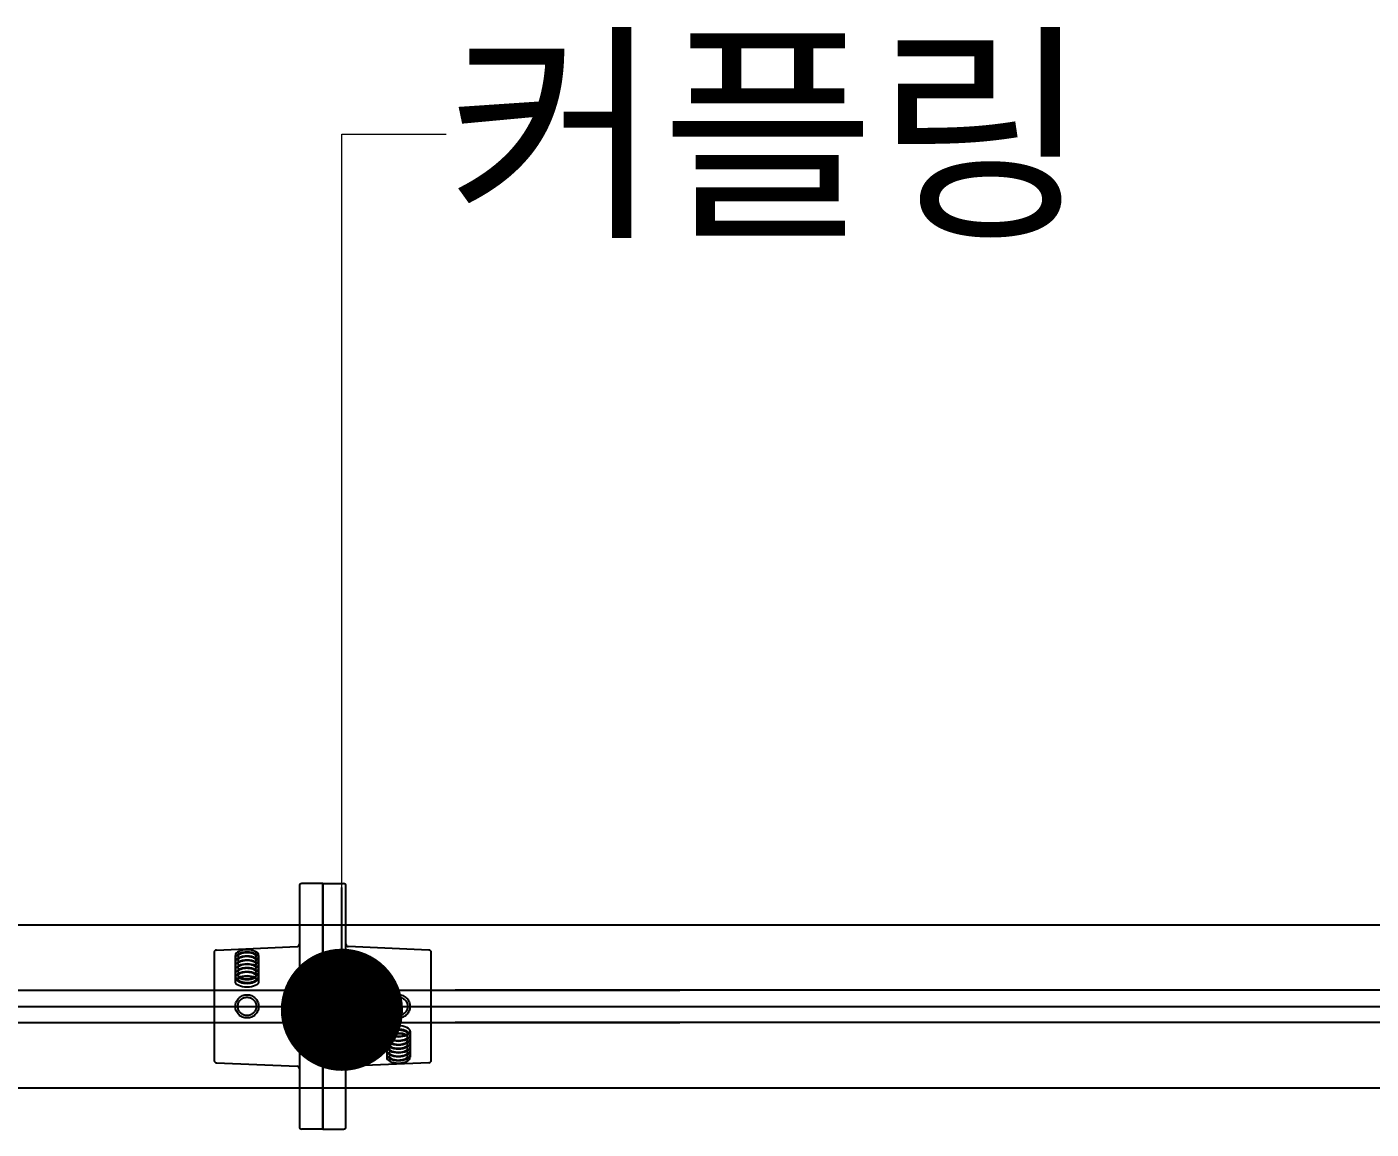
# Model space of a CAD drawing. Header units: millimetres. Extents: x 1448 to 104164, y -19509 to -89.
# Drawn here: x 55380 to 56205, y -3889 to -3212 of the extents above; entities that cross this region are included whole.
import ezdxf
from ezdxf.enums import TextEntityAlignment as Align

# ---------------------------------------------------------------- set-up
doc = ezdxf.new("R2010")
doc.units = ezdxf.units.MM
doc.header["$LTSCALE"] = 60
doc.header["$MEASUREMENT"] = 0
doc.linetypes.add('CEN', pattern=[62, 60, -1, 0, -1])
doc.linetypes.add('HIDDEN', pattern=[2, 1, -1])
doc.layers.get('0').update_dxf_attribs({"linetype": 'CONTINUOUS'})
for name, color, linetype in [('(주)하나기공-TEXT', 3, 'CONTINUOUS'), ('cen', 14, 'CONTINUOUS'), ('HID', 2, 'HIDDEN')]:
    doc.layers.add(name, color=color, linetype=linetype)
doc.styles.add('0T-OUT', font='H2GTRE.TTF')
doc.dimstyles.new('MAIN', dxfattribs={"dimtxt": 1.5, "dimasz": 0.5, "dimexe": 1, "dimexo": 2, "dimgap": 1, "dimtad": 1, "dimdec": 0, "dimdsep": 46, "dimlunit": 6, "dimtxsty": '0T-OUT', "dimblk": 'DOT', "dimcen": 2.5, "dimdle": 2, "dimclrd": 256, "dimclre": 256, "dimclrt": 3, "dimadec": 0, "dimazin": 0, "dimtfac": 1, "dimtdec": 0, "dimtix": 1, "dimtmove": 2, "dimatfit": 3, "dimldrblk": 'DOT', "dimfxl": 1, "dimtvp": 1, "dimtolj": 1, "dimtzin": 0, "dimlwd": 0, "dimlwe": 0, "dimarcsym": 0})

# ---------------------------------------------------------------- blocks, each defined once
blk = doc.blocks.new('vsvv')
at = {"color": 2}
for p, q in [((21487727.74, -50955164.92), (21487727.74, -50955312.67)), ((21487742.04, -50955163.42), (21487729.24, -50955163.42)), ((21487742.04, -50955163.42), (21487754.83, -50955163.42)), ((21487742.04, -50955314.17), (21487742.04, -50955163.42)), ((21487742.04, -50955163.42), (21487742.04, -50955314.17)), ((21487756.33, -50955312.67), (21487756.33, -50955164.92)), ((21487676.8, -50955204.22), (21487726.31, -50955202.09)), ((21487807.28, -50955204.22), (21487757.77, -50955202.09)), ((21487675.36, -50955205.71), (21487675.36, -50955271.87)), ((21487808.71, -50955271.87), (21487808.71, -50955205.71)), ((21487676.8, -50955273.37), (21487726.31, -50955275.5)), ((21487807.28, -50955273.37), (21487757.77, -50955275.5)), ((21487742.04, -50955314.17), (21487729.24, -50955314.17)), ((21487742.04, -50955314.17), (21487754.83, -50955314.17))]:
    blk.add_line(p, q, dxfattribs=at)
blk.add_line((21487742.04, -50955288.79), (21487742.04, -50955188.79))
at = {"color": 7}
for p, q in [((21487688.44, -50955223.5), (21487688.44, -50955207.56)), ((21487702.73, -50955223.5), (21487702.73, -50955207.56)), ((21487781.35, -50955254.09), (21487781.35, -50955270.02)), ((21487795.64, -50955254.09), (21487795.64, -50955270.02))]:
    blk.add_line(p, q, dxfattribs=at)
for centre, start, end in [((21487729.24, -50955164.92), 90, 180), ((21487754.83, -50955164.92), 0, 90), ((21487729.24, -50955312.67), 180, 270), ((21487754.83, -50955312.67), 270, 0)]:
    blk.add_arc(centre, 1.5, start, end, dxfattribs=at)
at = {"color": 2}
for centre, start, end in [((21487726.24, -50955200.59), 272.45965, 0), ((21487757.83, -50955200.59), 180, 267.54035), ((21487676.86, -50955205.71), 92.45965, 180), ((21487807.21, -50955205.71), 0, 87.54035), ((21487676.86, -50955271.87), 180, 267.54035), ((21487726.24, -50955276.99), 0, 87.54035), ((21487757.83, -50955276.99), 92.45965, 180), ((21487807.21, -50955271.87), 272.45965, 0)]:
    blk.add_arc(centre, 1.5, start, end, dxfattribs=at)
at = {"color": 7}
for centre, major_axis, start_param, end_param in [((21487695.58, -50955207.56), (-7.14, 0), 3.141593, 6.283185), ((21487695.58, -50955209.1), (-7.14, 0), 3.141593, 6.283185), ((21487695.58, -50955211.5), (-7.14, 0), 3.141593, 6.283185), ((21487695.58, -50955213.9), (-7.14, 0), 3.141593, 6.283185), ((21487695.58, -50955216.3), (-7.14, 0), 3.141593, 6.283185), ((21487695.58, -50955218.7), (-7.14, 0), 3.141593, 6.283185), ((21487695.58, -50955221.1), (-7.14, 0), 3.141593, 6.283185), ((21487695.58, -50955221.1), (7.14, 0), 3.484215, 5.940563), ((21487695.58, -50955218.7), (7.14, 0), 3.976633, 5.448063), ((21487788.49, -50955256.49), (7.14, 0), 0.342622, 2.79897), ((21487788.49, -50955256.49), (7.14, 0), 3.141593, 6.283185), ((21487788.49, -50955258.89), (7.14, 0), 3.141593, 6.283185), ((21487788.49, -50955261.29), (7.14, 0), 3.141593, 6.283185), ((21487788.49, -50955258.89), (7.14, 0), 0.83504, 2.30647), ((21487788.49, -50955263.69), (7.14, 0), 3.141593, 6.283185), ((21487788.49, -50955266.09), (7.14, 0), 3.141593, 6.283185), ((21487788.49, -50955268.49), (7.14, 0), 3.141593, 6.283185), ((21487788.49, -50955270.02), (7.14, 0), 3.141593, 6.283185)]:
    blk.add_ellipse(centre, major_axis=major_axis, ratio=0.5, start_param=start_param, end_param=end_param, dxfattribs=at)
for centre, major_axis in [((21487695.58, -50955223.5), (7.14, 0)), ((21487788.49, -50955254.09), (-7.14, 0))]:
    blk.add_ellipse(centre, major_axis=major_axis, ratio=0.5, dxfattribs=at)
for points, knots in [([(21487689.97, -50955205.35), (21487689.96, -50955205.38), (21487689.95, -50955205.41), (21487689.94, -50955205.48), (21487689.94, -50955205.51), (21487689.96, -50955205.62), (21487689.98, -50955205.69), (21487690.12, -50955205.89), (21487690.23, -50955206.02), (21487690.5, -50955206.25), (21487690.63, -50955206.35), (21487690.79, -50955206.45)], [9.2219578, 9.2219578, 9.2219578, 9.2219578, 9.3213117, 9.3213117, 9.5319283, 9.5319283, 9.7425449, 9.7425449, 9.9531615, 9.9531615, 10.0960504, 10.0960504, 10.0960504, 10.0960504]), ([(21487700.38, -50955208.85), (21487700.64, -50955208.69), (21487700.84, -50955208.52), (21487701.1, -50955208.24), (21487701.16, -50955208.13), (21487701.22, -50955207.98), (21487701.23, -50955207.94), (21487701.23, -50955207.9), (21487701.23, -50955207.86), (21487701.22, -50955207.82), (21487701.17, -50955207.69), (21487701.12, -50955207.6), (21487700.94, -50955207.38), (21487700.81, -50955207.26), (21487700.29, -50955206.86), (21487699.77, -50955206.59), (21487698.49, -50955206.15), (21487697.74, -50955205.99), (21487696.14, -50955205.81), (21487695.29, -50955205.8), (21487693.68, -50955205.94), (21487692.91, -50955206.09), (21487691.58, -50955206.51), (21487691.03, -50955206.78), (21487690.39, -50955207.22), (21487690.21, -50955207.4), (21487690, -50955207.68), (21487689.96, -50955207.77), (21487689.94, -50955207.88), (21487689.94, -50955207.91), (21487689.96, -50955208.02), (21487689.98, -50955208.09), (21487690.12, -50955208.29), (21487690.23, -50955208.42), (21487690.5, -50955208.65), (21487690.63, -50955208.75), (21487690.79, -50955208.85)], [5.611919, 5.611919, 5.611919, 5.611919, 5.850855, 5.850855, 6.080432, 6.080432, 6.283185, 6.283185, 6.283185, 6.477943, 6.477943, 6.6727, 6.6727, 6.867457, 6.867457, 7.253905, 7.253905, 7.640352, 7.640352, 8.026799, 8.026799, 8.413247, 8.413247, 8.799694, 8.799694, 9.060503, 9.060503, 9.321312, 9.321312, 9.531928, 9.531928, 9.742545, 9.742545, 9.953161, 9.953161, 10.09605, 10.09605, 10.09605, 10.09605]), ([(21487700.38, -50955211.25), (21487700.64, -50955211.09), (21487700.84, -50955210.92), (21487701.1, -50955210.64), (21487701.16, -50955210.53), (21487701.22, -50955210.38), (21487701.23, -50955210.34), (21487701.23, -50955210.3), (21487701.23, -50955210.26), (21487701.22, -50955210.22), (21487701.17, -50955210.09), (21487701.12, -50955210), (21487700.94, -50955209.78), (21487700.81, -50955209.66), (21487700.29, -50955209.26), (21487699.77, -50955208.99), (21487698.49, -50955208.55), (21487697.74, -50955208.39), (21487696.14, -50955208.21), (21487695.29, -50955208.2), (21487693.68, -50955208.34), (21487692.91, -50955208.49), (21487691.58, -50955208.91), (21487691.03, -50955209.18), (21487690.39, -50955209.62), (21487690.21, -50955209.8), (21487690, -50955210.08), (21487689.96, -50955210.17), (21487689.94, -50955210.28), (21487689.94, -50955210.31), (21487689.96, -50955210.42), (21487689.98, -50955210.49), (21487690.12, -50955210.69), (21487690.23, -50955210.82), (21487690.5, -50955211.05), (21487690.63, -50955211.15), (21487690.79, -50955211.25)], [5.611919, 5.611919, 5.611919, 5.611919, 5.850855, 5.850855, 6.080432, 6.080432, 6.283185, 6.283185, 6.283185, 6.477943, 6.477943, 6.6727, 6.6727, 6.867457, 6.867457, 7.253905, 7.253905, 7.640352, 7.640352, 8.026799, 8.026799, 8.413247, 8.413247, 8.799694, 8.799694, 9.060503, 9.060503, 9.321312, 9.321312, 9.531928, 9.531928, 9.742545, 9.742545, 9.953161, 9.953161, 10.09605, 10.09605, 10.09605, 10.09605]), ([(21487700.38, -50955213.65), (21487700.64, -50955213.49), (21487700.84, -50955213.32), (21487701.1, -50955213.04), (21487701.16, -50955212.93), (21487701.22, -50955212.78), (21487701.23, -50955212.74), (21487701.23, -50955212.7), (21487701.23, -50955212.66), (21487701.22, -50955212.62), (21487701.17, -50955212.49), (21487701.12, -50955212.4), (21487700.94, -50955212.18), (21487700.81, -50955212.06), (21487700.29, -50955211.66), (21487699.77, -50955211.39), (21487698.49, -50955210.95), (21487697.74, -50955210.79), (21487696.14, -50955210.61), (21487695.29, -50955210.6), (21487693.68, -50955210.74), (21487692.91, -50955210.89), (21487691.58, -50955211.31), (21487691.03, -50955211.58), (21487690.39, -50955212.02), (21487690.21, -50955212.2), (21487690, -50955212.48), (21487689.96, -50955212.57), (21487689.94, -50955212.68), (21487689.94, -50955212.71), (21487689.96, -50955212.82), (21487689.98, -50955212.89), (21487690.12, -50955213.09), (21487690.23, -50955213.22), (21487690.5, -50955213.45), (21487690.63, -50955213.55), (21487690.79, -50955213.65)], [5.611919, 5.611919, 5.611919, 5.611919, 5.850855, 5.850855, 6.080432, 6.080432, 6.283185, 6.283185, 6.283185, 6.477943, 6.477943, 6.6727, 6.6727, 6.867457, 6.867457, 7.253905, 7.253905, 7.640352, 7.640352, 8.026799, 8.026799, 8.413247, 8.413247, 8.799694, 8.799694, 9.060503, 9.060503, 9.321312, 9.321312, 9.531928, 9.531928, 9.742545, 9.742545, 9.953161, 9.953161, 10.09605, 10.09605, 10.09605, 10.09605]), ([(21487700.38, -50955206.45), (21487700.64, -50955206.29), (21487700.84, -50955206.12), (21487701.1, -50955205.84), (21487701.16, -50955205.73), (21487701.22, -50955205.58), (21487701.23, -50955205.54), (21487701.23, -50955205.5), (21487701.23, -50955205.46), (21487701.22, -50955205.42), (21487701.2, -50955205.35), (21487701.2, -50955205.35), (21487701.19, -50955205.35)], [5.6119187, 5.6119187, 5.6119187, 5.6119187, 5.8508549, 5.8508549, 6.0804316, 6.0804316, 6.2831853, 6.2831853, 6.2831853, 6.4779427, 6.4779427, 6.4875083, 6.4875083, 6.4875083, 6.4875083]), ([(21487700.38, -50955216.05), (21487700.64, -50955215.89), (21487700.84, -50955215.72), (21487701.1, -50955215.44), (21487701.16, -50955215.33), (21487701.22, -50955215.18), (21487701.23, -50955215.14), (21487701.23, -50955215.1), (21487701.23, -50955215.06), (21487701.22, -50955215.02), (21487701.17, -50955214.89), (21487701.12, -50955214.8), (21487700.94, -50955214.58), (21487700.81, -50955214.46), (21487700.29, -50955214.06), (21487699.77, -50955213.79), (21487698.49, -50955213.35), (21487697.74, -50955213.19), (21487696.14, -50955213.01), (21487695.29, -50955213), (21487693.68, -50955213.14), (21487692.91, -50955213.29), (21487691.58, -50955213.71), (21487691.03, -50955213.98), (21487690.39, -50955214.42), (21487690.21, -50955214.6), (21487690, -50955214.88), (21487689.96, -50955214.97), (21487689.94, -50955215.08), (21487689.94, -50955215.11), (21487689.96, -50955215.22), (21487689.98, -50955215.29), (21487690.12, -50955215.49), (21487690.23, -50955215.62), (21487690.5, -50955215.85), (21487690.63, -50955215.95), (21487690.79, -50955216.05)], [5.611919, 5.611919, 5.611919, 5.611919, 5.850855, 5.850855, 6.080432, 6.080432, 6.283185, 6.283185, 6.283185, 6.477943, 6.477943, 6.6727, 6.6727, 6.867457, 6.867457, 7.253905, 7.253905, 7.640352, 7.640352, 8.026799, 8.026799, 8.413247, 8.413247, 8.799694, 8.799694, 9.060503, 9.060503, 9.321312, 9.321312, 9.531928, 9.531928, 9.742545, 9.742545, 9.953161, 9.953161, 10.09605, 10.09605, 10.09605, 10.09605]), ([(21487700.38, -50955218.45), (21487700.64, -50955218.29), (21487700.84, -50955218.12), (21487701.1, -50955217.84), (21487701.16, -50955217.73), (21487701.22, -50955217.58), (21487701.23, -50955217.54), (21487701.23, -50955217.5), (21487701.23, -50955217.46), (21487701.22, -50955217.42), (21487701.17, -50955217.29), (21487701.12, -50955217.2), (21487700.94, -50955216.98), (21487700.81, -50955216.86), (21487700.29, -50955216.46), (21487699.77, -50955216.19), (21487698.49, -50955215.75), (21487697.74, -50955215.59), (21487696.14, -50955215.41), (21487695.29, -50955215.4), (21487693.68, -50955215.54), (21487692.91, -50955215.69), (21487691.58, -50955216.11), (21487691.03, -50955216.38), (21487690.39, -50955216.82), (21487690.21, -50955217), (21487690, -50955217.28), (21487689.96, -50955217.37), (21487689.94, -50955217.48), (21487689.94, -50955217.51), (21487689.96, -50955217.62), (21487689.98, -50955217.69), (21487690.12, -50955217.89), (21487690.23, -50955218.02), (21487690.5, -50955218.25), (21487690.63, -50955218.35), (21487690.79, -50955218.45)], [5.611919, 5.611919, 5.611919, 5.611919, 5.850855, 5.850855, 6.080432, 6.080432, 6.283185, 6.283185, 6.283185, 6.477943, 6.477943, 6.6727, 6.6727, 6.867457, 6.867457, 7.253905, 7.253905, 7.640352, 7.640352, 8.026799, 8.026799, 8.413247, 8.413247, 8.799694, 8.799694, 9.060503, 9.060503, 9.321312, 9.321312, 9.531928, 9.531928, 9.742545, 9.742545, 9.953161, 9.953161, 10.09605, 10.09605, 10.09605, 10.09605]), ([(21487700.38, -50955220.85), (21487700.64, -50955220.69), (21487700.84, -50955220.52), (21487701.1, -50955220.24), (21487701.16, -50955220.13), (21487701.22, -50955219.98), (21487701.23, -50955219.94), (21487701.23, -50955219.9), (21487701.23, -50955219.86), (21487701.22, -50955219.82), (21487701.17, -50955219.69), (21487701.12, -50955219.6), (21487700.94, -50955219.38), (21487700.81, -50955219.26), (21487700.29, -50955218.86), (21487699.77, -50955218.59), (21487698.49, -50955218.15), (21487697.74, -50955217.99), (21487696.14, -50955217.81), (21487695.29, -50955217.8), (21487693.68, -50955217.94), (21487692.91, -50955218.09), (21487691.58, -50955218.51), (21487691.03, -50955218.78), (21487690.39, -50955219.22), (21487690.21, -50955219.4), (21487690, -50955219.68), (21487689.96, -50955219.77), (21487689.94, -50955219.88), (21487689.94, -50955219.91), (21487689.96, -50955220.02), (21487689.98, -50955220.09), (21487690.12, -50955220.29), (21487690.23, -50955220.42), (21487690.5, -50955220.65), (21487690.63, -50955220.75), (21487690.79, -50955220.85)], [5.611919, 5.611919, 5.611919, 5.611919, 5.850855, 5.850855, 6.080432, 6.080432, 6.283185, 6.283185, 6.283185, 6.477943, 6.477943, 6.6727, 6.6727, 6.867457, 6.867457, 7.253905, 7.253905, 7.640352, 7.640352, 8.026799, 8.026799, 8.413247, 8.413247, 8.799694, 8.799694, 9.060503, 9.060503, 9.321312, 9.321312, 9.531928, 9.531928, 9.742545, 9.742545, 9.953161, 9.953161, 10.09605, 10.09605, 10.09605, 10.09605]), ([(21487701.23, -50955222.3), (21487701.23, -50955222.3), (21487701.23, -50955222.3), (21487701.23, -50955222.26), (21487701.22, -50955222.22), (21487701.17, -50955222.09), (21487701.12, -50955222), (21487700.94, -50955221.78), (21487700.81, -50955221.66), (21487700.29, -50955221.26), (21487699.77, -50955220.99), (21487698.49, -50955220.55), (21487697.74, -50955220.39), (21487696.14, -50955220.21), (21487695.29, -50955220.2), (21487693.68, -50955220.34), (21487692.91, -50955220.49), (21487691.58, -50955220.91), (21487691.03, -50955221.18), (21487690.39, -50955221.62), (21487690.21, -50955221.8), (21487690, -50955222.08), (21487689.96, -50955222.17), (21487689.94, -50955222.28), (21487689.94, -50955222.31), (21487689.96, -50955222.42), (21487689.98, -50955222.49), (21487690.12, -50955222.69), (21487690.23, -50955222.82), (21487690.55, -50955223.1), (21487690.77, -50955223.25), (21487691.57, -50955223.69), (21487692.31, -50955223.95), (21487694, -50955224.3), (21487694.95, -50955224.39), (21487696.81, -50955224.35), (21487697.74, -50955224.22), (21487699.2, -50955223.83), (21487699.78, -50955223.6), (21487700.56, -50955223.15), (21487700.81, -50955222.95), (21487701.1, -50955222.64), (21487701.16, -50955222.53), (21487701.22, -50955222.38), (21487701.23, -50955222.34), (21487701.23, -50955222.3)], [0, 0, 0, 0, 0.048689, 0.097379, 0.194757, 0.194757, 0.389515, 0.389515, 0.584272, 0.584272, 0.970719, 0.970719, 1.357167, 1.357167, 1.743614, 1.743614, 2.130061, 2.130061, 2.516508, 2.516508, 2.777317, 2.777317, 3.038126, 3.038126, 3.248743, 3.248743, 3.45936, 3.45936, 3.669976, 3.669976, 3.880593, 3.880593, 4.31963, 4.31963, 4.758667, 4.758667, 5.197704, 5.197704, 5.565581, 5.565581, 5.850855, 5.850855, 6.080432, 6.080432, 6.283185, 6.283185, 6.283185, 6.283185]), ([(21487691.24, -50955221.1), (21487691.75, -50955221.35), (21487692.42, -50955221.58), (21487694, -50955221.9), (21487694.95, -50955221.99), (21487696.81, -50955221.95), (21487697.74, -50955221.82), (21487699.06, -50955221.47), (21487699.54, -50955221.29), (21487699.93, -50955221.1)], [3.935352, 3.935352, 3.935352, 3.935352, 4.31963, 4.31963, 4.758667, 4.758667, 5.197704, 5.197704, 5.489387, 5.489387, 5.489387, 5.489387]), ([(21487782.85, -50955255.29), (21487782.85, -50955255.29), (21487782.85, -50955255.29), (21487782.85, -50955255.32), (21487782.86, -50955255.36), (21487782.91, -50955255.49), (21487782.96, -50955255.58), (21487783.14, -50955255.8), (21487783.27, -50955255.93), (21487783.79, -50955256.32), (21487784.31, -50955256.6), (21487785.59, -50955257.03), (21487786.34, -50955257.2), (21487787.94, -50955257.37), (21487788.78, -50955257.38), (21487790.4, -50955257.24), (21487791.17, -50955257.09), (21487792.5, -50955256.67), (21487793.05, -50955256.41), (21487793.69, -50955255.96), (21487793.87, -50955255.79), (21487794.08, -50955255.51), (21487794.12, -50955255.41), (21487794.14, -50955255.3), (21487794.14, -50955255.27), (21487794.12, -50955255.17), (21487794.09, -50955255.1), (21487793.96, -50955254.89), (21487793.85, -50955254.76), (21487793.53, -50955254.49), (21487793.31, -50955254.34), (21487792.51, -50955253.9), (21487791.77, -50955253.63), (21487790.08, -50955253.28), (21487789.13, -50955253.2), (21487787.26, -50955253.24), (21487786.34, -50955253.37), (21487784.88, -50955253.75), (21487784.3, -50955253.99), (21487783.52, -50955254.43), (21487783.27, -50955254.64), (21487782.98, -50955254.94), (21487782.92, -50955255.06), (21487782.86, -50955255.21), (21487782.85, -50955255.25), (21487782.85, -50955255.29)], [0, 0, 0, 0, 0.048689, 0.097379, 0.194757, 0.194757, 0.389515, 0.389515, 0.584272, 0.584272, 0.970719, 0.970719, 1.357167, 1.357167, 1.743614, 1.743614, 2.130061, 2.130061, 2.516508, 2.516508, 2.777317, 2.777317, 3.038126, 3.038126, 3.248743, 3.248743, 3.45936, 3.45936, 3.669976, 3.669976, 3.880593, 3.880593, 4.31963, 4.31963, 4.758667, 4.758667, 5.197704, 5.197704, 5.565581, 5.565581, 5.850855, 5.850855, 6.080432, 6.080432, 6.283185, 6.283185, 6.283185, 6.283185]), ([(21487783.7, -50955256.73), (21487783.44, -50955256.9), (21487783.24, -50955257.06), (21487782.98, -50955257.34), (21487782.92, -50955257.46), (21487782.86, -50955257.61), (21487782.85, -50955257.65), (21487782.85, -50955257.69), (21487782.85, -50955257.72), (21487782.86, -50955257.76), (21487782.91, -50955257.89), (21487782.96, -50955257.98), (21487783.14, -50955258.2), (21487783.27, -50955258.33), (21487783.79, -50955258.72), (21487784.31, -50955259), (21487785.59, -50955259.43), (21487786.34, -50955259.6), (21487787.94, -50955259.77), (21487788.78, -50955259.78), (21487790.4, -50955259.64), (21487791.17, -50955259.49), (21487792.5, -50955259.07), (21487793.05, -50955258.81), (21487793.69, -50955258.36), (21487793.87, -50955258.19), (21487794.08, -50955257.91), (21487794.12, -50955257.81), (21487794.14, -50955257.7), (21487794.14, -50955257.67), (21487794.12, -50955257.57), (21487794.09, -50955257.5), (21487793.96, -50955257.29), (21487793.85, -50955257.16), (21487793.58, -50955256.93), (21487793.44, -50955256.83), (21487793.29, -50955256.73)], [5.611919, 5.611919, 5.611919, 5.611919, 5.850855, 5.850855, 6.080432, 6.080432, 6.283185, 6.283185, 6.283185, 6.477943, 6.477943, 6.6727, 6.6727, 6.867457, 6.867457, 7.253905, 7.253905, 7.640352, 7.640352, 8.026799, 8.026799, 8.413247, 8.413247, 8.799694, 8.799694, 9.060503, 9.060503, 9.321312, 9.321312, 9.531928, 9.531928, 9.742545, 9.742545, 9.953161, 9.953161, 10.09605, 10.09605, 10.09605, 10.09605]), ([(21487783.7, -50955259.13), (21487783.44, -50955259.3), (21487783.24, -50955259.46), (21487782.98, -50955259.74), (21487782.92, -50955259.86), (21487782.86, -50955260.01), (21487782.85, -50955260.05), (21487782.85, -50955260.09), (21487782.85, -50955260.12), (21487782.86, -50955260.16), (21487782.91, -50955260.29), (21487782.96, -50955260.38), (21487783.14, -50955260.6), (21487783.27, -50955260.73), (21487783.79, -50955261.12), (21487784.31, -50955261.4), (21487785.59, -50955261.83), (21487786.34, -50955262), (21487787.94, -50955262.17), (21487788.78, -50955262.18), (21487790.4, -50955262.04), (21487791.17, -50955261.89), (21487792.5, -50955261.47), (21487793.05, -50955261.21), (21487793.69, -50955260.76), (21487793.87, -50955260.59), (21487794.08, -50955260.31), (21487794.12, -50955260.21), (21487794.14, -50955260.1), (21487794.14, -50955260.07), (21487794.12, -50955259.97), (21487794.09, -50955259.9), (21487793.96, -50955259.69), (21487793.85, -50955259.56), (21487793.58, -50955259.33), (21487793.44, -50955259.23), (21487793.29, -50955259.13)], [5.611919, 5.611919, 5.611919, 5.611919, 5.850855, 5.850855, 6.080432, 6.080432, 6.283185, 6.283185, 6.283185, 6.477943, 6.477943, 6.6727, 6.6727, 6.867457, 6.867457, 7.253905, 7.253905, 7.640352, 7.640352, 8.026799, 8.026799, 8.413247, 8.413247, 8.799694, 8.799694, 9.060503, 9.060503, 9.321312, 9.321312, 9.531928, 9.531928, 9.742545, 9.742545, 9.953161, 9.953161, 10.09605, 10.09605, 10.09605, 10.09605]), ([(21487783.7, -50955261.53), (21487783.44, -50955261.7), (21487783.24, -50955261.86), (21487782.98, -50955262.14), (21487782.92, -50955262.26), (21487782.86, -50955262.41), (21487782.85, -50955262.45), (21487782.85, -50955262.49), (21487782.85, -50955262.52), (21487782.86, -50955262.56), (21487782.91, -50955262.69), (21487782.96, -50955262.78), (21487783.14, -50955263), (21487783.27, -50955263.13), (21487783.79, -50955263.52), (21487784.31, -50955263.8), (21487785.59, -50955264.23), (21487786.34, -50955264.4), (21487787.94, -50955264.57), (21487788.78, -50955264.58), (21487790.4, -50955264.44), (21487791.17, -50955264.29), (21487792.5, -50955263.87), (21487793.05, -50955263.61), (21487793.69, -50955263.16), (21487793.87, -50955262.99), (21487794.08, -50955262.71), (21487794.12, -50955262.61), (21487794.14, -50955262.5), (21487794.14, -50955262.47), (21487794.12, -50955262.37), (21487794.09, -50955262.3), (21487793.96, -50955262.09), (21487793.85, -50955261.96), (21487793.58, -50955261.73), (21487793.44, -50955261.63), (21487793.29, -50955261.53)], [5.611919, 5.611919, 5.611919, 5.611919, 5.850855, 5.850855, 6.080432, 6.080432, 6.283185, 6.283185, 6.283185, 6.477943, 6.477943, 6.6727, 6.6727, 6.867457, 6.867457, 7.253905, 7.253905, 7.640352, 7.640352, 8.026799, 8.026799, 8.413247, 8.413247, 8.799694, 8.799694, 9.060503, 9.060503, 9.321312, 9.321312, 9.531928, 9.531928, 9.742545, 9.742545, 9.953161, 9.953161, 10.09605, 10.09605, 10.09605, 10.09605]), ([(21487792.84, -50955256.49), (21487792.33, -50955256.23), (21487791.66, -50955256.01), (21487790.08, -50955255.68), (21487789.13, -50955255.6), (21487787.26, -50955255.64), (21487786.34, -50955255.77), (21487785.01, -50955256.12), (21487784.54, -50955256.29), (21487784.15, -50955256.49)], [3.935352, 3.935352, 3.935352, 3.935352, 4.31963, 4.31963, 4.758667, 4.758667, 5.197704, 5.197704, 5.489387, 5.489387, 5.489387, 5.489387]), ([(21487783.7, -50955263.93), (21487783.44, -50955264.1), (21487783.24, -50955264.26), (21487782.98, -50955264.54), (21487782.92, -50955264.66), (21487782.86, -50955264.81), (21487782.85, -50955264.85), (21487782.85, -50955264.89), (21487782.85, -50955264.92), (21487782.86, -50955264.96), (21487782.91, -50955265.09), (21487782.96, -50955265.18), (21487783.14, -50955265.4), (21487783.27, -50955265.53), (21487783.79, -50955265.92), (21487784.31, -50955266.2), (21487785.59, -50955266.63), (21487786.34, -50955266.8), (21487787.94, -50955266.97), (21487788.78, -50955266.98), (21487790.4, -50955266.84), (21487791.17, -50955266.69), (21487792.5, -50955266.27), (21487793.05, -50955266.01), (21487793.69, -50955265.56), (21487793.87, -50955265.39), (21487794.08, -50955265.11), (21487794.12, -50955265.01), (21487794.14, -50955264.9), (21487794.14, -50955264.87), (21487794.12, -50955264.77), (21487794.09, -50955264.7), (21487793.96, -50955264.49), (21487793.85, -50955264.36), (21487793.58, -50955264.13), (21487793.44, -50955264.03), (21487793.29, -50955263.93)], [5.611919, 5.611919, 5.611919, 5.611919, 5.850855, 5.850855, 6.080432, 6.080432, 6.283185, 6.283185, 6.283185, 6.477943, 6.477943, 6.6727, 6.6727, 6.867457, 6.867457, 7.253905, 7.253905, 7.640352, 7.640352, 8.026799, 8.026799, 8.413247, 8.413247, 8.799694, 8.799694, 9.060503, 9.060503, 9.321312, 9.321312, 9.531928, 9.531928, 9.742545, 9.742545, 9.953161, 9.953161, 10.09605, 10.09605, 10.09605, 10.09605]), ([(21487783.7, -50955266.33), (21487783.44, -50955266.5), (21487783.24, -50955266.66), (21487782.98, -50955266.94), (21487782.92, -50955267.06), (21487782.86, -50955267.21), (21487782.85, -50955267.25), (21487782.85, -50955267.29), (21487782.85, -50955267.32), (21487782.86, -50955267.36), (21487782.91, -50955267.49), (21487782.96, -50955267.58), (21487783.14, -50955267.8), (21487783.27, -50955267.93), (21487783.79, -50955268.32), (21487784.31, -50955268.6), (21487785.59, -50955269.03), (21487786.34, -50955269.2), (21487787.94, -50955269.37), (21487788.78, -50955269.38), (21487790.4, -50955269.24), (21487791.17, -50955269.09), (21487792.5, -50955268.67), (21487793.05, -50955268.41), (21487793.69, -50955267.96), (21487793.87, -50955267.79), (21487794.08, -50955267.51), (21487794.12, -50955267.41), (21487794.14, -50955267.3), (21487794.14, -50955267.27), (21487794.12, -50955267.17), (21487794.09, -50955267.1), (21487793.96, -50955266.89), (21487793.85, -50955266.76), (21487793.58, -50955266.53), (21487793.44, -50955266.43), (21487793.29, -50955266.33)], [5.611919, 5.611919, 5.611919, 5.611919, 5.850855, 5.850855, 6.080432, 6.080432, 6.283185, 6.283185, 6.283185, 6.477943, 6.477943, 6.6727, 6.6727, 6.867457, 6.867457, 7.253905, 7.253905, 7.640352, 7.640352, 8.026799, 8.026799, 8.413247, 8.413247, 8.799694, 8.799694, 9.060503, 9.060503, 9.321312, 9.321312, 9.531928, 9.531928, 9.742545, 9.742545, 9.953161, 9.953161, 10.09605, 10.09605, 10.09605, 10.09605]), ([(21487783.7, -50955268.73), (21487783.44, -50955268.9), (21487783.24, -50955269.06), (21487782.98, -50955269.34), (21487782.92, -50955269.46), (21487782.86, -50955269.61), (21487782.85, -50955269.65), (21487782.85, -50955269.69), (21487782.85, -50955269.72), (21487782.86, -50955269.76), (21487782.91, -50955269.89), (21487782.96, -50955269.98), (21487783.14, -50955270.2), (21487783.27, -50955270.33), (21487783.79, -50955270.72), (21487784.31, -50955271), (21487785.59, -50955271.43), (21487786.34, -50955271.6), (21487787.94, -50955271.77), (21487788.78, -50955271.78), (21487790.4, -50955271.64), (21487791.17, -50955271.49), (21487792.5, -50955271.07), (21487793.05, -50955270.81), (21487793.69, -50955270.36), (21487793.87, -50955270.19), (21487794.08, -50955269.91), (21487794.12, -50955269.81), (21487794.14, -50955269.7), (21487794.14, -50955269.67), (21487794.12, -50955269.57), (21487794.09, -50955269.5), (21487793.96, -50955269.29), (21487793.85, -50955269.16), (21487793.58, -50955268.93), (21487793.44, -50955268.83), (21487793.29, -50955268.73)], [5.611919, 5.611919, 5.611919, 5.611919, 5.850855, 5.850855, 6.080432, 6.080432, 6.283185, 6.283185, 6.283185, 6.477943, 6.477943, 6.6727, 6.6727, 6.867457, 6.867457, 7.253905, 7.253905, 7.640352, 7.640352, 8.026799, 8.026799, 8.413247, 8.413247, 8.799694, 8.799694, 9.060503, 9.060503, 9.321312, 9.321312, 9.531928, 9.531928, 9.742545, 9.742545, 9.953161, 9.953161, 10.09605, 10.09605, 10.09605, 10.09605]), ([(21487783.7, -50955271.13), (21487783.44, -50955271.3), (21487783.24, -50955271.46), (21487782.98, -50955271.74), (21487782.92, -50955271.86), (21487782.86, -50955272.01), (21487782.85, -50955272.05), (21487782.85, -50955272.09), (21487782.85, -50955272.12), (21487782.86, -50955272.16), (21487782.88, -50955272.23), (21487782.88, -50955272.23), (21487782.89, -50955272.24)], [5.6119187, 5.6119187, 5.6119187, 5.6119187, 5.8508549, 5.8508549, 6.0804316, 6.0804316, 6.2831853, 6.2831853, 6.2831853, 6.4779427, 6.4779427, 6.4875083, 6.4875083, 6.4875083, 6.4875083]), ([(21487794.1, -50955272.24), (21487794.12, -50955272.2), (21487794.13, -50955272.17), (21487794.14, -50955272.1), (21487794.14, -50955272.07), (21487794.12, -50955271.97), (21487794.09, -50955271.9), (21487793.96, -50955271.69), (21487793.85, -50955271.56), (21487793.58, -50955271.33), (21487793.44, -50955271.23), (21487793.29, -50955271.13)], [9.2219578, 9.2219578, 9.2219578, 9.2219578, 9.3213117, 9.3213117, 9.5319283, 9.5319283, 9.7425449, 9.7425449, 9.9531615, 9.9531615, 10.0960504, 10.0960504, 10.0960504, 10.0960504])]:
    blk.add_open_spline(points, degree=3, knots=knots, dxfattribs=at)
at = {"layer": 'HID', "color": 7}
for centre, radius in [((21487695.58, -50955238.79), 7.14), ((21487695.58, -50955238.79), 5.64), ((21487788.49, -50955238.79), 7.14), ((21487788.49, -50955238.79), 5.64)]:
    blk.add_circle(centre, radius, dxfattribs=at)
blk = doc.blocks.new('_Dot')
at = {"color": 0, "linetype": 'ByBlock', "lineweight": -2}
blk.add_line((-0.5, 0), (-1, 0), dxfattribs=at)
at = {"color": 0, "linetype": 'ByBlock', "const_width": 0.5}
blk.add_lwpolyline([(-0.25, 0, 1), (0.25, 0, 1)], format="xyb", close=True, dxfattribs=at)

msp = doc.modelspace()

# ---------------------------------------------------------------- linework, layer by layer
at = {"color": 3}
for p, q in [((51099.32, -3763.18), (60099.32, -3763.18)), ((50947.59, -3803.18), (55781.04, -3803.18)), ((60262.45, -3803.18), (55643.16, -3803.18)), ((50947.59, -3823.18), (55781.04, -3823.18)), ((60262.45, -3823.18), (55643.16, -3823.18)), ((51099.32, -3863.18), (60099.32, -3863.18))]:
    msp.add_line(p, q, dxfattribs=at)
at = {"layer": 'cen', "linetype": 'CEN'}
msp.add_line((50869.32, -3813.18), (60474.26, -3813.18), dxfattribs=at)

# ---------------------------------------------------------------- block references
msp.add_blockref('vsvv', (-21432180.3, 50951425.61))

# ---------------------------------------------------------------- texts
at = {"layer": '(주)하나기공-TEXT', "style": '0T-OUT'}
msp.add_text('커플링', height=105, dxfattribs=at).set_placement((55637.58, -3277.7, -83.94), align=Align.MIDDLE_LEFT)

# ---------------------------------------------------------------- leaders
msp.add_leader([(55573.53, -3815.28), (55573.53, -3277.7), (55637.58, -3277.7)], dimstyle='MAIN', override={"dimscale": 30, "dimasz": 2.5, "dimtad": 0, "dimtxsty": '0T-OUT', "dimclrd": 1})

doc.saveas('drawing.dxf')
